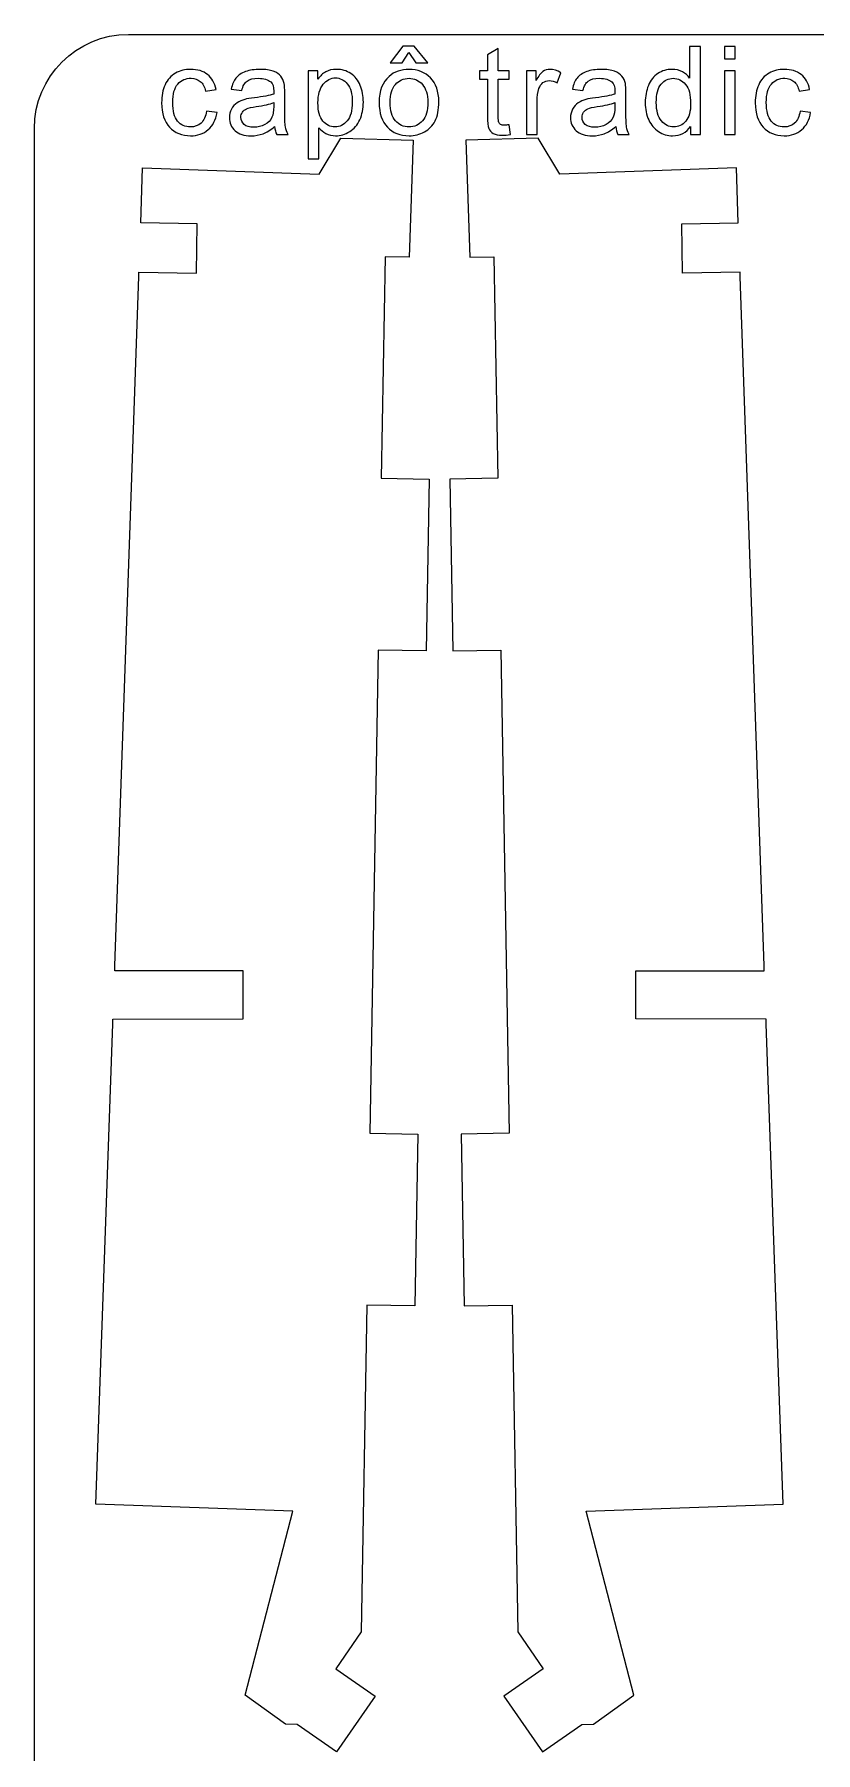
# Model space of a CAD drawing. Header units: centimetres. Extents: x -129.3 to -71.3, y -1.4 to 86.6.
# Drawn here: x -129.26 to -125.11, y 77.51 to 86.63 of the extents above; entities that cross this region are included whole.
import ezdxf

# ---------------------------------------------------------------- set-up
doc = ezdxf.new("R2010")
doc.units = ezdxf.units.CM
doc.header["$MEASUREMENT"] = 0
doc.layers.add('Camada 1', color=7, linetype='Continuous')

msp = doc.modelspace()

# ---------------------------------------------------------------- linework, layer by layer
at = {"layer": 'Camada 1', "color": 250, "lineweight": 20}
msp.add_open_spline([(-100.75825, 86.62825), (-100.75825, 86.62825), (-128.75826, 86.62825), (-128.75826, 86.62825), (-128.75826, 86.62825), (-129.03325, 86.62825), (-129.25825, 86.40325), (-129.25825, 86.12825), (-129.25825, 86.12825), (-129.25825, 86.12825), (-129.25825, 43.12824), (-129.25825, 43.12824), (-129.25825, 43.12824), (-129.25825, 42.85323), (-129.03325, 42.62823), (-128.75826, 42.62823), (-128.75826, 42.62823), (-128.75826, 42.62823), (-100.75825, 42.62823), (-100.75825, 42.62823), (-100.75825, 42.62823), (-100.48326, 42.62823), (-100.25825, 42.85323), (-100.25825, 43.12824), (-100.25825, 43.12824), (-100.25825, 43.12824), (-100.25825, 86.12825), (-100.25825, 86.12825), (-100.25825, 86.12825), (-100.25825, 86.40325), (-100.48326, 86.62825), (-100.75825, 86.62825)], degree=3, knots=[0, 0, 0, 0, 0.1111111, 0.1111111, 0.1111111, 0.1111111, 0.2222222, 0.2222222, 0.2222222, 0.2222222, 0.3333333, 0.3333333, 0.3333333, 0.3333333, 0.4444444, 0.4444444, 0.4444444, 0.4444444, 0.5555556, 0.5555556, 0.5555556, 0.5555556, 0.6666667, 0.6666667, 0.6666667, 0.6666667, 0.7777778, 0.7777778, 0.7777778, 0.7777778, 1, 1, 1, 1], dxfattribs=at)
at = {"layer": 'Camada 1', "color": 140, "lineweight": 9}
for points, knots in [([(-127.26793, 86.53115), (-127.26793, 86.53115), (-127.30346, 86.47702), (-127.30346, 86.47702), (-127.30346, 86.47702), (-127.30346, 86.47702), (-127.36867, 86.47702), (-127.36867, 86.47702), (-127.36867, 86.47702), (-127.36867, 86.47702), (-127.30053, 86.56636), (-127.30053, 86.56636), (-127.30053, 86.56636), (-127.30053, 86.56636), (-127.23989, 86.56636), (-127.23989, 86.56636), (-127.23989, 86.56636), (-127.23989, 86.56636), (-127.16718, 86.47702), (-127.16718, 86.47702), (-127.16718, 86.47702), (-127.16718, 86.47702), (-127.23239, 86.47702), (-127.23239, 86.47702), (-127.23239, 86.47702), (-127.23239, 86.47702), (-127.26793, 86.53115), (-127.26793, 86.53115)], [0, 0, 0, 0, 0.125, 0.125, 0.125, 0.125, 0.25, 0.25, 0.25, 0.25, 0.375, 0.375, 0.375, 0.375, 0.5, 0.5, 0.5, 0.5, 0.625, 0.625, 0.625, 0.625, 0.75, 0.75, 0.75, 0.75, 1, 1, 1, 1]), ([(-126.73648, 86.14805), (-126.73648, 86.14805), (-126.72865, 86.0974), (-126.72865, 86.0974), (-126.72865, 86.0974), (-126.74474, 86.09403), (-126.75919, 86.0923), (-126.7718, 86.0923), (-126.7718, 86.0923), (-126.79255, 86.0923), (-126.80864, 86.09556), (-126.82016, 86.10219), (-126.82016, 86.10219), (-126.83157, 86.10881), (-126.83961, 86.1174), (-126.84429, 86.12816), (-126.84429, 86.12816), (-126.84896, 86.13892), (-126.85124, 86.16152), (-126.85124, 86.19598), (-126.85124, 86.19598), (-126.85124, 86.19598), (-126.85124, 86.39095), (-126.85124, 86.39095), (-126.85124, 86.39095), (-126.85124, 86.39095), (-126.89363, 86.39095), (-126.89363, 86.39095), (-126.89363, 86.39095), (-126.89363, 86.39095), (-126.89363, 86.43529), (-126.89363, 86.43529), (-126.89363, 86.43529), (-126.89363, 86.43529), (-126.85124, 86.43529), (-126.85124, 86.43529), (-126.85124, 86.43529), (-126.85124, 86.43529), (-126.85124, 86.51897), (-126.85124, 86.51897), (-126.85124, 86.51897), (-126.85124, 86.51897), (-126.79386, 86.55342), (-126.79386, 86.55342), (-126.79386, 86.55342), (-126.79386, 86.55342), (-126.79386, 86.43529), (-126.79386, 86.43529), (-126.79386, 86.43529), (-126.79386, 86.43529), (-126.73648, 86.43529), (-126.73648, 86.43529), (-126.73648, 86.43529), (-126.73648, 86.43529), (-126.73648, 86.39095), (-126.73648, 86.39095), (-126.73648, 86.39095), (-126.73648, 86.39095), (-126.79386, 86.39095), (-126.79386, 86.39095), (-126.79386, 86.39095), (-126.79386, 86.39095), (-126.79386, 86.19272), (-126.79386, 86.19272), (-126.79386, 86.19272), (-126.79386, 86.17631), (-126.79288, 86.16576), (-126.79082, 86.16109), (-126.79082, 86.16109), (-126.78886, 86.15642), (-126.7856, 86.15272), (-126.78103, 86.1499), (-126.78103, 86.1499), (-126.77647, 86.14718), (-126.76995, 86.14577), (-126.76147, 86.14577), (-126.76147, 86.14577), (-126.75517, 86.14577), (-126.7468, 86.14653), (-126.73648, 86.14805)], [0, 0, 0, 0, 0.047619, 0.047619, 0.047619, 0.047619, 0.0952381, 0.0952381, 0.0952381, 0.0952381, 0.1428571, 0.1428571, 0.1428571, 0.1428571, 0.1904762, 0.1904762, 0.1904762, 0.1904762, 0.2380952, 0.2380952, 0.2380952, 0.2380952, 0.2857143, 0.2857143, 0.2857143, 0.2857143, 0.3333333, 0.3333333, 0.3333333, 0.3333333, 0.3809524, 0.3809524, 0.3809524, 0.3809524, 0.4285714, 0.4285714, 0.4285714, 0.4285714, 0.4761905, 0.4761905, 0.4761905, 0.4761905, 0.5238095, 0.5238095, 0.5238095, 0.5238095, 0.5714286, 0.5714286, 0.5714286, 0.5714286, 0.6190476, 0.6190476, 0.6190476, 0.6190476, 0.6666667, 0.6666667, 0.6666667, 0.6666667, 0.7142857, 0.7142857, 0.7142857, 0.7142857, 0.7619048, 0.7619048, 0.7619048, 0.7619048, 0.8095238, 0.8095238, 0.8095238, 0.8095238, 0.8571429, 0.8571429, 0.8571429, 0.8571429, 0.9047619, 0.9047619, 0.9047619, 0.9047619, 1, 1, 1, 1]), ([(-125.77291, 86.09686), (-125.77291, 86.09686), (-125.77291, 86.13979), (-125.77291, 86.13979), (-125.77291, 86.13979), (-125.79432, 86.10642), (-125.82583, 86.08969), (-125.86746, 86.08969), (-125.86746, 86.08969), (-125.89441, 86.08969), (-125.91919, 86.09708), (-125.94169, 86.11197), (-125.94169, 86.11197), (-125.96429, 86.12675), (-125.98179, 86.1475), (-125.99429, 86.17402), (-125.99429, 86.17402), (-126.00668, 86.20065), (-126.01287, 86.23119), (-126.01287, 86.26575), (-126.01287, 86.26575), (-126.01287, 86.29944), (-126.00722, 86.32998), (-125.99603, 86.35747), (-125.99603, 86.35747), (-125.98472, 86.38486), (-125.96788, 86.40595), (-125.94538, 86.42051), (-125.94538, 86.42051), (-125.92299, 86.43518), (-125.89778, 86.44246), (-125.87007, 86.44246), (-125.87007, 86.44246), (-125.84963, 86.44246), (-125.83148, 86.43812), (-125.81562, 86.42953), (-125.81562, 86.42953), (-125.79975, 86.42094), (-125.78682, 86.40964), (-125.77682, 86.39584), (-125.77682, 86.39584), (-125.77682, 86.39584), (-125.77682, 86.56375), (-125.77682, 86.56375), (-125.77682, 86.56375), (-125.77682, 86.56375), (-125.71944, 86.56375), (-125.71944, 86.56375), (-125.71944, 86.56375), (-125.71944, 86.56375), (-125.71944, 86.09686), (-125.71944, 86.09686), (-125.71944, 86.09686), (-125.71944, 86.09686), (-125.77291, 86.09686), (-125.77291, 86.09686)], [0, 0, 0, 0, 0.0666667, 0.0666667, 0.0666667, 0.0666667, 0.1333333, 0.1333333, 0.1333333, 0.1333333, 0.2, 0.2, 0.2, 0.2, 0.2666667, 0.2666667, 0.2666667, 0.2666667, 0.3333333, 0.3333333, 0.3333333, 0.3333333, 0.4, 0.4, 0.4, 0.4, 0.4666667, 0.4666667, 0.4666667, 0.4666667, 0.5333333, 0.5333333, 0.5333333, 0.5333333, 0.6, 0.6, 0.6, 0.6, 0.6666667, 0.6666667, 0.6666667, 0.6666667, 0.7333333, 0.7333333, 0.7333333, 0.7333333, 0.8, 0.8, 0.8, 0.8, 0.8666667, 0.8666667, 0.8666667, 0.8666667, 1, 1, 1, 1]), ([(-125.59245, 86.49854), (-125.59245, 86.49854), (-125.59245, 86.56375), (-125.59245, 86.56375), (-125.59245, 86.56375), (-125.59245, 86.56375), (-125.53507, 86.56375), (-125.53507, 86.56375), (-125.53507, 86.56375), (-125.53507, 86.56375), (-125.53507, 86.49854), (-125.53507, 86.49854), (-125.53507, 86.49854), (-125.53507, 86.49854), (-125.59245, 86.49854), (-125.59245, 86.49854)], [0, 0, 0, 0, 0.2, 0.2, 0.2, 0.2, 0.4, 0.4, 0.4, 0.4, 0.6, 0.6, 0.6, 0.6, 1, 1, 1, 1]), ([(-128.34388, 86.22076), (-128.34388, 86.22076), (-128.2878, 86.21293), (-128.2878, 86.21293), (-128.2878, 86.21293), (-128.29399, 86.17435), (-128.30964, 86.14424), (-128.33497, 86.1224), (-128.33497, 86.1224), (-128.36029, 86.10056), (-128.39148, 86.08969), (-128.42832, 86.08969), (-128.42832, 86.08969), (-128.47451, 86.08969), (-128.51168, 86.10479), (-128.53972, 86.13501), (-128.53972, 86.13501), (-128.56787, 86.16522), (-128.58189, 86.20847), (-128.58189, 86.26477), (-128.58189, 86.26477), (-128.58189, 86.30129), (-128.5758, 86.33313), (-128.56374, 86.36052), (-128.56374, 86.36052), (-128.55167, 86.3878), (-128.53331, 86.40834), (-128.50853, 86.42192), (-128.50853, 86.42192), (-128.48386, 86.43562), (-128.45701, 86.44246), (-128.42789, 86.44246), (-128.42789, 86.44246), (-128.39126, 86.44246), (-128.36116, 86.43322), (-128.3379, 86.41464), (-128.3379, 86.41464), (-128.31453, 86.39606), (-128.29954, 86.36965), (-128.29302, 86.33552), (-128.29302, 86.33552), (-128.29302, 86.33552), (-128.34844, 86.32704), (-128.34844, 86.32704), (-128.34844, 86.32704), (-128.35377, 86.34976), (-128.36311, 86.36682), (-128.3767, 86.37834), (-128.3767, 86.37834), (-128.39018, 86.38975), (-128.40648, 86.39551), (-128.4256, 86.39551), (-128.4256, 86.39551), (-128.45451, 86.39551), (-128.47799, 86.38519), (-128.49614, 86.36454), (-128.49614, 86.36454), (-128.51418, 86.34378), (-128.5232, 86.31118), (-128.5232, 86.2664), (-128.5232, 86.2664), (-128.5232, 86.22097), (-128.51451, 86.18804), (-128.49712, 86.1675), (-128.49712, 86.1675), (-128.47962, 86.14696), (-128.4569, 86.13664), (-128.42897, 86.13664), (-128.42897, 86.13664), (-128.40637, 86.13664), (-128.38757, 86.14348), (-128.37257, 86.15729), (-128.37257, 86.15729), (-128.35746, 86.17098), (-128.3479, 86.19217), (-128.34388, 86.22076)], [0, 0, 0, 0, 0.05, 0.05, 0.05, 0.05, 0.1, 0.1, 0.1, 0.1, 0.15, 0.15, 0.15, 0.15, 0.2, 0.2, 0.2, 0.2, 0.25, 0.25, 0.25, 0.25, 0.3, 0.3, 0.3, 0.3, 0.35, 0.35, 0.35, 0.35, 0.4, 0.4, 0.4, 0.4, 0.45, 0.45, 0.45, 0.45, 0.5, 0.5, 0.5, 0.5, 0.55, 0.55, 0.55, 0.55, 0.6, 0.6, 0.6, 0.6, 0.65, 0.65, 0.65, 0.65, 0.7, 0.7, 0.7, 0.7, 0.75, 0.75, 0.75, 0.75, 0.8, 0.8, 0.8, 0.8, 0.85, 0.85, 0.85, 0.85, 0.9, 0.9, 0.9, 0.9, 1, 1, 1, 1]), ([(-127.98161, 86.13925), (-128.00291, 86.1211), (-128.02345, 86.10838), (-128.04312, 86.10088), (-128.04312, 86.10088), (-128.06279, 86.09338), (-128.08388, 86.08969), (-128.10648, 86.08969), (-128.10648, 86.08969), (-128.14365, 86.08969), (-128.17223, 86.09871), (-128.19223, 86.11686), (-128.19223, 86.11686), (-128.21223, 86.1349), (-128.22223, 86.15805), (-128.22223, 86.18619), (-128.22223, 86.18619), (-128.22223, 86.20271), (-128.21842, 86.21782), (-128.21092, 86.23151), (-128.21092, 86.23151), (-128.20331, 86.24521), (-128.19342, 86.25608), (-128.18125, 86.26434), (-128.18125, 86.26434), (-128.16897, 86.2726), (-128.15528, 86.2789), (-128.13995, 86.28314), (-128.13995, 86.28314), (-128.12865, 86.28607), (-128.11159, 86.2889), (-128.08887, 86.29172), (-128.08887, 86.29172), (-128.04258, 86.29716), (-128.00834, 86.30379), (-127.9865, 86.31139), (-127.9865, 86.31139), (-127.98628, 86.31922), (-127.98617, 86.32422), (-127.98617, 86.32628), (-127.98617, 86.32628), (-127.98617, 86.34954), (-127.99161, 86.36595), (-128.00247, 86.37552), (-128.00247, 86.37552), (-128.01715, 86.38845), (-128.03899, 86.39486), (-128.0679, 86.39486), (-128.0679, 86.39486), (-128.09496, 86.39486), (-128.11496, 86.39008), (-128.12778, 86.38062), (-128.12778, 86.38062), (-128.14072, 86.37117), (-128.15017, 86.35443), (-128.15637, 86.3303), (-128.15637, 86.3303), (-128.15637, 86.3303), (-128.21244, 86.33813), (-128.21244, 86.33813), (-128.21244, 86.33813), (-128.20734, 86.36215), (-128.19897, 86.3816), (-128.18723, 86.39638), (-128.18723, 86.39638), (-128.17549, 86.41116), (-128.15854, 86.42247), (-128.13637, 86.43051), (-128.13637, 86.43051), (-128.11431, 86.43844), (-128.08855, 86.44246), (-128.05942, 86.44246), (-128.05942, 86.44246), (-128.03051, 86.44246), (-128.00693, 86.43909), (-127.98878, 86.43225), (-127.98878, 86.43225), (-127.97074, 86.4254), (-127.95737, 86.41692), (-127.94889, 86.4066), (-127.94889, 86.4066), (-127.94042, 86.39627), (-127.93444, 86.38323), (-127.93096, 86.36747), (-127.93096, 86.36747), (-127.92912, 86.35769), (-127.92814, 86.34009), (-127.92814, 86.31476), (-127.92814, 86.31476), (-127.92814, 86.31476), (-127.92814, 86.23869), (-127.92814, 86.23869), (-127.92814, 86.23869), (-127.92814, 86.18554), (-127.92694, 86.15196), (-127.92455, 86.13772), (-127.92455, 86.13772), (-127.92227, 86.12349), (-127.91749, 86.1099), (-127.91053, 86.09686), (-127.91053, 86.09686), (-127.91053, 86.09686), (-127.97052, 86.09686), (-127.97052, 86.09686), (-127.97052, 86.09686), (-127.97628, 86.10892), (-127.97998, 86.12305), (-127.98161, 86.13925)], [0, 0, 0, 0, 0.0357143, 0.0357143, 0.0357143, 0.0357143, 0.0714286, 0.0714286, 0.0714286, 0.0714286, 0.1071429, 0.1071429, 0.1071429, 0.1071429, 0.1428571, 0.1428571, 0.1428571, 0.1428571, 0.1785714, 0.1785714, 0.1785714, 0.1785714, 0.2142857, 0.2142857, 0.2142857, 0.2142857, 0.25, 0.25, 0.25, 0.25, 0.2857143, 0.2857143, 0.2857143, 0.2857143, 0.3214286, 0.3214286, 0.3214286, 0.3214286, 0.3571429, 0.3571429, 0.3571429, 0.3571429, 0.3928571, 0.3928571, 0.3928571, 0.3928571, 0.4285714, 0.4285714, 0.4285714, 0.4285714, 0.4642857, 0.4642857, 0.4642857, 0.4642857, 0.5, 0.5, 0.5, 0.5, 0.5357143, 0.5357143, 0.5357143, 0.5357143, 0.5714286, 0.5714286, 0.5714286, 0.5714286, 0.6071429, 0.6071429, 0.6071429, 0.6071429, 0.6428571, 0.6428571, 0.6428571, 0.6428571, 0.6785714, 0.6785714, 0.6785714, 0.6785714, 0.7142857, 0.7142857, 0.7142857, 0.7142857, 0.75, 0.75, 0.75, 0.75, 0.7857143, 0.7857143, 0.7857143, 0.7857143, 0.8214286, 0.8214286, 0.8214286, 0.8214286, 0.8571429, 0.8571429, 0.8571429, 0.8571429, 0.8928571, 0.8928571, 0.8928571, 0.8928571, 0.9285714, 0.9285714, 0.9285714, 0.9285714, 1, 1, 1, 1]), ([(-127.80376, 85.9671), (-127.80376, 85.9671), (-127.80376, 86.43529), (-127.80376, 86.43529), (-127.80376, 86.43529), (-127.80376, 86.43529), (-127.7516, 86.43529), (-127.7516, 86.43529), (-127.7516, 86.43529), (-127.7516, 86.43529), (-127.7516, 86.39084), (-127.7516, 86.39084), (-127.7516, 86.39084), (-127.73932, 86.40801), (-127.7254, 86.42094), (-127.70986, 86.42953), (-127.70986, 86.42953), (-127.69443, 86.43812), (-127.67563, 86.44246), (-127.65357, 86.44246), (-127.65357, 86.44246), (-127.62466, 86.44246), (-127.59923, 86.43507), (-127.57716, 86.42018), (-127.57716, 86.42018), (-127.5551, 86.4054), (-127.53847, 86.38443), (-127.52717, 86.35747), (-127.52717, 86.35747), (-127.51598, 86.33041), (-127.51033, 86.30085), (-127.51033, 86.26857), (-127.51033, 86.26857), (-127.51033, 86.23412), (-127.51652, 86.20304), (-127.52891, 86.17533), (-127.52891, 86.17533), (-127.5413, 86.14772), (-127.55934, 86.12653), (-127.58303, 86.11175), (-127.58303, 86.11175), (-127.60662, 86.09708), (-127.6315, 86.08969), (-127.65759, 86.08969), (-127.65759, 86.08969), (-127.67672, 86.08969), (-127.69389, 86.09371), (-127.70899, 86.10175), (-127.70899, 86.10175), (-127.72421, 86.10979), (-127.7366, 86.1199), (-127.74638, 86.13218), (-127.74638, 86.13218), (-127.74638, 86.13218), (-127.74638, 85.9671), (-127.74638, 85.9671), (-127.74638, 85.9671), (-127.74638, 85.9671), (-127.80376, 85.9671), (-127.80376, 85.9671)], [0, 0, 0, 0, 0.0625, 0.0625, 0.0625, 0.0625, 0.125, 0.125, 0.125, 0.125, 0.1875, 0.1875, 0.1875, 0.1875, 0.25, 0.25, 0.25, 0.25, 0.3125, 0.3125, 0.3125, 0.3125, 0.375, 0.375, 0.375, 0.375, 0.4375, 0.4375, 0.4375, 0.4375, 0.5, 0.5, 0.5, 0.5, 0.5625, 0.5625, 0.5625, 0.5625, 0.625, 0.625, 0.625, 0.625, 0.6875, 0.6875, 0.6875, 0.6875, 0.75, 0.75, 0.75, 0.75, 0.8125, 0.8125, 0.8125, 0.8125, 0.875, 0.875, 0.875, 0.875, 1, 1, 1, 1]), ([(-127.7516, 86.26401), (-127.7516, 86.22065), (-127.74279, 86.18859), (-127.7253, 86.16783), (-127.7253, 86.16783), (-127.70769, 86.14707), (-127.68639, 86.13664), (-127.66139, 86.13664), (-127.66139, 86.13664), (-127.63596, 86.13664), (-127.61422, 86.1474), (-127.59618, 86.16891), (-127.59618, 86.16891), (-127.57803, 86.19043), (-127.56901, 86.22369), (-127.56901, 86.26879), (-127.56901, 86.26879), (-127.56901, 86.31183), (-127.57782, 86.344), (-127.59553, 86.36541), (-127.59553, 86.36541), (-127.61325, 86.38682), (-127.63433, 86.39747), (-127.65889, 86.39747), (-127.65889, 86.39747), (-127.68324, 86.39747), (-127.70476, 86.38606), (-127.72345, 86.36334), (-127.72345, 86.36334), (-127.74225, 86.34052), (-127.7516, 86.30748), (-127.7516, 86.26401)], [0, 0, 0, 0, 0.1111111, 0.1111111, 0.1111111, 0.1111111, 0.2222222, 0.2222222, 0.2222222, 0.2222222, 0.3333333, 0.3333333, 0.3333333, 0.3333333, 0.4444444, 0.4444444, 0.4444444, 0.4444444, 0.5555556, 0.5555556, 0.5555556, 0.5555556, 0.6666667, 0.6666667, 0.6666667, 0.6666667, 0.7777778, 0.7777778, 0.7777778, 0.7777778, 1, 1, 1, 1]), ([(-127.42638, 86.26607), (-127.42638, 86.32857), (-127.40899, 86.37486), (-127.37411, 86.40497), (-127.37411, 86.40497), (-127.34509, 86.42996), (-127.30955, 86.44246), (-127.26771, 86.44246), (-127.26771, 86.44246), (-127.2213, 86.44246), (-127.18326, 86.42725), (-127.1537, 86.39682), (-127.1537, 86.39682), (-127.12425, 86.3665), (-127.10947, 86.32444), (-127.10947, 86.27086), (-127.10947, 86.27086), (-127.10947, 86.22738), (-127.11599, 86.19326), (-127.12903, 86.16837), (-127.12903, 86.16837), (-127.14207, 86.14348), (-127.16109, 86.12414), (-127.18609, 86.11034), (-127.18609, 86.11034), (-127.21098, 86.09653), (-127.23826, 86.08969), (-127.26771, 86.08969), (-127.26771, 86.08969), (-127.31509, 86.08969), (-127.35335, 86.10479), (-127.38258, 86.13512), (-127.38258, 86.13512), (-127.41182, 86.16544), (-127.42638, 86.20913), (-127.42638, 86.26607)], [0, 0, 0, 0, 0.1, 0.1, 0.1, 0.1, 0.2, 0.2, 0.2, 0.2, 0.3, 0.3, 0.3, 0.3, 0.4, 0.4, 0.4, 0.4, 0.5, 0.5, 0.5, 0.5, 0.6, 0.6, 0.6, 0.6, 0.7, 0.7, 0.7, 0.7, 0.8, 0.8, 0.8, 0.8, 1, 1, 1, 1]), ([(-126.64427, 86.09686), (-126.64427, 86.09686), (-126.64427, 86.43529), (-126.64427, 86.43529), (-126.64427, 86.43529), (-126.64427, 86.43529), (-126.59276, 86.43529), (-126.59276, 86.43529), (-126.59276, 86.43529), (-126.59276, 86.43529), (-126.59276, 86.38345), (-126.59276, 86.38345), (-126.59276, 86.38345), (-126.57961, 86.40747), (-126.56744, 86.42333), (-126.55624, 86.43094), (-126.55624, 86.43094), (-126.54505, 86.43866), (-126.53277, 86.44246), (-126.5194, 86.44246), (-126.5194, 86.44246), (-126.50006, 86.44246), (-126.48039, 86.43638), (-126.46039, 86.42431), (-126.46039, 86.42431), (-126.46039, 86.42431), (-126.48082, 86.37139), (-126.48082, 86.37139), (-126.48082, 86.37139), (-126.49473, 86.37921), (-126.50864, 86.38312), (-126.52255, 86.38312), (-126.52255, 86.38312), (-126.53505, 86.38312), (-126.54625, 86.37932), (-126.55614, 86.37182), (-126.55614, 86.37182), (-126.56603, 86.36432), (-126.57309, 86.35389), (-126.57733, 86.34052), (-126.57733, 86.34052), (-126.58374, 86.3202), (-126.58689, 86.29792), (-126.58689, 86.27368), (-126.58689, 86.27368), (-126.58689, 86.27368), (-126.58689, 86.09686), (-126.58689, 86.09686), (-126.58689, 86.09686), (-126.58689, 86.09686), (-126.64427, 86.09686), (-126.64427, 86.09686)], [0, 0, 0, 0, 0.0714286, 0.0714286, 0.0714286, 0.0714286, 0.1428571, 0.1428571, 0.1428571, 0.1428571, 0.2142857, 0.2142857, 0.2142857, 0.2142857, 0.2857143, 0.2857143, 0.2857143, 0.2857143, 0.3571429, 0.3571429, 0.3571429, 0.3571429, 0.4285714, 0.4285714, 0.4285714, 0.4285714, 0.5, 0.5, 0.5, 0.5, 0.5714286, 0.5714286, 0.5714286, 0.5714286, 0.6428571, 0.6428571, 0.6428571, 0.6428571, 0.7142857, 0.7142857, 0.7142857, 0.7142857, 0.7857143, 0.7857143, 0.7857143, 0.7857143, 0.8571429, 0.8571429, 0.8571429, 0.8571429, 1, 1, 1, 1]), ([(-126.1692, 86.13925), (-126.1905, 86.1211), (-126.21104, 86.10838), (-126.23071, 86.10088), (-126.23071, 86.10088), (-126.25038, 86.09338), (-126.27147, 86.08969), (-126.29407, 86.08969), (-126.29407, 86.08969), (-126.33124, 86.08969), (-126.35982, 86.09871), (-126.37982, 86.11686), (-126.37982, 86.11686), (-126.39982, 86.1349), (-126.40982, 86.15805), (-126.40982, 86.18619), (-126.40982, 86.18619), (-126.40982, 86.20271), (-126.40601, 86.21782), (-126.39851, 86.23151), (-126.39851, 86.23151), (-126.3909, 86.24521), (-126.38101, 86.25608), (-126.36884, 86.26434), (-126.36884, 86.26434), (-126.35656, 86.2726), (-126.34287, 86.2789), (-126.32754, 86.28314), (-126.32754, 86.28314), (-126.31624, 86.28607), (-126.29918, 86.2889), (-126.27646, 86.29172), (-126.27646, 86.29172), (-126.23017, 86.29716), (-126.19593, 86.30379), (-126.17409, 86.31139), (-126.17409, 86.31139), (-126.17387, 86.31922), (-126.17376, 86.32422), (-126.17376, 86.32628), (-126.17376, 86.32628), (-126.17376, 86.34954), (-126.1792, 86.36595), (-126.19006, 86.37552), (-126.19006, 86.37552), (-126.20474, 86.38845), (-126.22658, 86.39486), (-126.25549, 86.39486), (-126.25549, 86.39486), (-126.28255, 86.39486), (-126.30255, 86.39008), (-126.31537, 86.38062), (-126.31537, 86.38062), (-126.32831, 86.37117), (-126.33776, 86.35443), (-126.34396, 86.3303), (-126.34396, 86.3303), (-126.34396, 86.3303), (-126.40003, 86.33813), (-126.40003, 86.33813), (-126.40003, 86.33813), (-126.39493, 86.36215), (-126.38656, 86.3816), (-126.37482, 86.39638), (-126.37482, 86.39638), (-126.36308, 86.41116), (-126.34613, 86.42247), (-126.32396, 86.43051), (-126.32396, 86.43051), (-126.3019, 86.43844), (-126.27614, 86.44246), (-126.24701, 86.44246), (-126.24701, 86.44246), (-126.2181, 86.44246), (-126.19452, 86.43909), (-126.17637, 86.43225), (-126.17637, 86.43225), (-126.15833, 86.4254), (-126.14496, 86.41692), (-126.13648, 86.4066), (-126.13648, 86.4066), (-126.12801, 86.39627), (-126.12203, 86.38323), (-126.11855, 86.36747), (-126.11855, 86.36747), (-126.11671, 86.35769), (-126.11573, 86.34009), (-126.11573, 86.31476), (-126.11573, 86.31476), (-126.11573, 86.31476), (-126.11573, 86.23869), (-126.11573, 86.23869), (-126.11573, 86.23869), (-126.11573, 86.18554), (-126.11453, 86.15196), (-126.11214, 86.13772), (-126.11214, 86.13772), (-126.10986, 86.12349), (-126.10508, 86.1099), (-126.09812, 86.09686), (-126.09812, 86.09686), (-126.09812, 86.09686), (-126.15811, 86.09686), (-126.15811, 86.09686), (-126.15811, 86.09686), (-126.16387, 86.10892), (-126.16757, 86.12305), (-126.1692, 86.13925)], [0, 0, 0, 0, 0.0357143, 0.0357143, 0.0357143, 0.0357143, 0.0714286, 0.0714286, 0.0714286, 0.0714286, 0.1071429, 0.1071429, 0.1071429, 0.1071429, 0.1428571, 0.1428571, 0.1428571, 0.1428571, 0.1785714, 0.1785714, 0.1785714, 0.1785714, 0.2142857, 0.2142857, 0.2142857, 0.2142857, 0.25, 0.25, 0.25, 0.25, 0.2857143, 0.2857143, 0.2857143, 0.2857143, 0.3214286, 0.3214286, 0.3214286, 0.3214286, 0.3571429, 0.3571429, 0.3571429, 0.3571429, 0.3928571, 0.3928571, 0.3928571, 0.3928571, 0.4285714, 0.4285714, 0.4285714, 0.4285714, 0.4642857, 0.4642857, 0.4642857, 0.4642857, 0.5, 0.5, 0.5, 0.5, 0.5357143, 0.5357143, 0.5357143, 0.5357143, 0.5714286, 0.5714286, 0.5714286, 0.5714286, 0.6071429, 0.6071429, 0.6071429, 0.6071429, 0.6428571, 0.6428571, 0.6428571, 0.6428571, 0.6785714, 0.6785714, 0.6785714, 0.6785714, 0.7142857, 0.7142857, 0.7142857, 0.7142857, 0.75, 0.75, 0.75, 0.75, 0.7857143, 0.7857143, 0.7857143, 0.7857143, 0.8214286, 0.8214286, 0.8214286, 0.8214286, 0.8571429, 0.8571429, 0.8571429, 0.8571429, 0.8928571, 0.8928571, 0.8928571, 0.8928571, 0.9285714, 0.9285714, 0.9285714, 0.9285714, 1, 1, 1, 1]), ([(-125.59245, 86.09686), (-125.59245, 86.09686), (-125.59245, 86.43529), (-125.59245, 86.43529), (-125.59245, 86.43529), (-125.59245, 86.43529), (-125.53507, 86.43529), (-125.53507, 86.43529), (-125.53507, 86.43529), (-125.53507, 86.43529), (-125.53507, 86.09686), (-125.53507, 86.09686), (-125.53507, 86.09686), (-125.53507, 86.09686), (-125.59245, 86.09686), (-125.59245, 86.09686)], [0, 0, 0, 0, 0.2, 0.2, 0.2, 0.2, 0.4, 0.4, 0.4, 0.4, 0.6, 0.6, 0.6, 0.6, 1, 1, 1, 1]), ([(-125.1903, 86.22076), (-125.1903, 86.22076), (-125.13422, 86.21293), (-125.13422, 86.21293), (-125.13422, 86.21293), (-125.14041, 86.17435), (-125.15606, 86.14424), (-125.18139, 86.1224), (-125.18139, 86.1224), (-125.20671, 86.10056), (-125.2379, 86.08969), (-125.27474, 86.08969), (-125.27474, 86.08969), (-125.32093, 86.08969), (-125.3581, 86.10479), (-125.38614, 86.13501), (-125.38614, 86.13501), (-125.41429, 86.16522), (-125.42831, 86.20847), (-125.42831, 86.26477), (-125.42831, 86.26477), (-125.42831, 86.30129), (-125.42222, 86.33313), (-125.41016, 86.36052), (-125.41016, 86.36052), (-125.39809, 86.3878), (-125.37973, 86.40834), (-125.35495, 86.42192), (-125.35495, 86.42192), (-125.33028, 86.43562), (-125.30343, 86.44246), (-125.27431, 86.44246), (-125.27431, 86.44246), (-125.23768, 86.44246), (-125.20758, 86.43322), (-125.18432, 86.41464), (-125.18432, 86.41464), (-125.16095, 86.39606), (-125.14596, 86.36965), (-125.13944, 86.33552), (-125.13944, 86.33552), (-125.13944, 86.33552), (-125.19486, 86.32704), (-125.19486, 86.32704), (-125.19486, 86.32704), (-125.20019, 86.34976), (-125.20953, 86.36682), (-125.22312, 86.37834), (-125.22312, 86.37834), (-125.2366, 86.38975), (-125.2529, 86.39551), (-125.27202, 86.39551), (-125.27202, 86.39551), (-125.30093, 86.39551), (-125.32441, 86.38519), (-125.34256, 86.36454), (-125.34256, 86.36454), (-125.3606, 86.34378), (-125.36962, 86.31118), (-125.36962, 86.2664), (-125.36962, 86.2664), (-125.36962, 86.22097), (-125.36093, 86.18804), (-125.34354, 86.1675), (-125.34354, 86.1675), (-125.32604, 86.14696), (-125.30332, 86.13664), (-125.27539, 86.13664), (-125.27539, 86.13664), (-125.25279, 86.13664), (-125.23399, 86.14348), (-125.21899, 86.15729), (-125.21899, 86.15729), (-125.20388, 86.17098), (-125.19432, 86.19217), (-125.1903, 86.22076)], [0, 0, 0, 0, 0.05, 0.05, 0.05, 0.05, 0.1, 0.1, 0.1, 0.1, 0.15, 0.15, 0.15, 0.15, 0.2, 0.2, 0.2, 0.2, 0.25, 0.25, 0.25, 0.25, 0.3, 0.3, 0.3, 0.3, 0.35, 0.35, 0.35, 0.35, 0.4, 0.4, 0.4, 0.4, 0.45, 0.45, 0.45, 0.45, 0.5, 0.5, 0.5, 0.5, 0.55, 0.55, 0.55, 0.55, 0.6, 0.6, 0.6, 0.6, 0.65, 0.65, 0.65, 0.65, 0.7, 0.7, 0.7, 0.7, 0.75, 0.75, 0.75, 0.75, 0.8, 0.8, 0.8, 0.8, 0.85, 0.85, 0.85, 0.85, 0.9, 0.9, 0.9, 0.9, 1, 1, 1, 1]), ([(-127.36769, 86.26597), (-127.36769, 86.22271), (-127.35824, 86.19032), (-127.33933, 86.16891), (-127.33933, 86.16891), (-127.32031, 86.1474), (-127.29651, 86.13664), (-127.26771, 86.13664), (-127.26771, 86.13664), (-127.23923, 86.13664), (-127.21554, 86.1474), (-127.19652, 86.16902), (-127.19652, 86.16902), (-127.17761, 86.19065), (-127.16816, 86.22358), (-127.16816, 86.26781), (-127.16816, 86.26781), (-127.16816, 86.30955), (-127.17772, 86.34117), (-127.19674, 86.36258), (-127.19674, 86.36258), (-127.21576, 86.3841), (-127.23945, 86.39486), (-127.26771, 86.39486), (-127.26771, 86.39486), (-127.29651, 86.39486), (-127.32031, 86.38421), (-127.33933, 86.3628), (-127.33933, 86.3628), (-127.35824, 86.34139), (-127.36769, 86.30911), (-127.36769, 86.26597)], [0, 0, 0, 0, 0.1111111, 0.1111111, 0.1111111, 0.1111111, 0.2222222, 0.2222222, 0.2222222, 0.2222222, 0.3333333, 0.3333333, 0.3333333, 0.3333333, 0.4444444, 0.4444444, 0.4444444, 0.4444444, 0.5555556, 0.5555556, 0.5555556, 0.5555556, 0.6666667, 0.6666667, 0.6666667, 0.6666667, 0.7777778, 0.7777778, 0.7777778, 0.7777778, 1, 1, 1, 1]), ([(-125.95418, 86.26564), (-125.95418, 86.22239), (-125.94506, 86.19011), (-125.92669, 86.1687), (-125.92669, 86.1687), (-125.90843, 86.14729), (-125.8868, 86.13664), (-125.86191, 86.13664), (-125.86191, 86.13664), (-125.83681, 86.13664), (-125.81551, 86.14685), (-125.7979, 86.16728), (-125.7979, 86.16728), (-125.7804, 86.18772), (-125.7716, 86.21891), (-125.7716, 86.26086), (-125.7716, 86.26086), (-125.7716, 86.30694), (-125.78051, 86.34085), (-125.79845, 86.36247), (-125.79845, 86.36247), (-125.81627, 86.3841), (-125.83833, 86.39486), (-125.86452, 86.39486), (-125.86452, 86.39486), (-125.89006, 86.39486), (-125.91136, 86.38454), (-125.92854, 86.36378), (-125.92854, 86.36378), (-125.9456, 86.34302), (-125.95418, 86.31031), (-125.95418, 86.26564)], [0, 0, 0, 0, 0.1111111, 0.1111111, 0.1111111, 0.1111111, 0.2222222, 0.2222222, 0.2222222, 0.2222222, 0.3333333, 0.3333333, 0.3333333, 0.3333333, 0.4444444, 0.4444444, 0.4444444, 0.4444444, 0.5555556, 0.5555556, 0.5555556, 0.5555556, 0.6666667, 0.6666667, 0.6666667, 0.6666667, 0.7777778, 0.7777778, 0.7777778, 0.7777778, 1, 1, 1, 1]), ([(-127.98617, 86.2664), (-128.00704, 86.25792), (-128.03834, 86.25075), (-128.08007, 86.24488), (-128.08007, 86.24488), (-128.10376, 86.24151), (-128.1205, 86.23771), (-128.13028, 86.23347), (-128.13028, 86.23347), (-128.14006, 86.22923), (-128.14756, 86.22304), (-128.15289, 86.215), (-128.15289, 86.215), (-128.15821, 86.20684), (-128.16093, 86.19782), (-128.16093, 86.18783), (-128.16093, 86.18783), (-128.16093, 86.17272), (-128.15517, 86.16), (-128.14354, 86.1499), (-128.14354, 86.1499), (-128.13191, 86.13979), (-128.11496, 86.13468), (-128.09268, 86.13468), (-128.09268, 86.13468), (-128.07062, 86.13468), (-128.05095, 86.13946), (-128.03367, 86.14914), (-128.03367, 86.14914), (-128.01649, 86.1587), (-128.00378, 86.17185), (-127.99574, 86.18848), (-127.99574, 86.18848), (-127.98954, 86.20141), (-127.9865, 86.22043), (-127.9865, 86.24553), (-127.9865, 86.24553), (-127.9865, 86.24553), (-127.98617, 86.2664), (-127.98617, 86.2664)], [0, 0, 0, 0, 0.0909091, 0.0909091, 0.0909091, 0.0909091, 0.1818182, 0.1818182, 0.1818182, 0.1818182, 0.2727273, 0.2727273, 0.2727273, 0.2727273, 0.3636364, 0.3636364, 0.3636364, 0.3636364, 0.4545455, 0.4545455, 0.4545455, 0.4545455, 0.5454545, 0.5454545, 0.5454545, 0.5454545, 0.6363636, 0.6363636, 0.6363636, 0.6363636, 0.7272727, 0.7272727, 0.7272727, 0.7272727, 0.8181818, 0.8181818, 0.8181818, 0.8181818, 1, 1, 1, 1]), ([(-126.17376, 86.2664), (-126.19463, 86.25792), (-126.22593, 86.25075), (-126.26766, 86.24488), (-126.26766, 86.24488), (-126.29135, 86.24151), (-126.30809, 86.23771), (-126.31787, 86.23347), (-126.31787, 86.23347), (-126.32765, 86.22923), (-126.33515, 86.22304), (-126.34048, 86.215), (-126.34048, 86.215), (-126.3458, 86.20684), (-126.34852, 86.19782), (-126.34852, 86.18783), (-126.34852, 86.18783), (-126.34852, 86.17272), (-126.34276, 86.16), (-126.33113, 86.1499), (-126.33113, 86.1499), (-126.3195, 86.13979), (-126.30255, 86.13468), (-126.28027, 86.13468), (-126.28027, 86.13468), (-126.25821, 86.13468), (-126.23854, 86.13946), (-126.22126, 86.14914), (-126.22126, 86.14914), (-126.20408, 86.1587), (-126.19137, 86.17185), (-126.18333, 86.18848), (-126.18333, 86.18848), (-126.17713, 86.20141), (-126.17409, 86.22043), (-126.17409, 86.24553), (-126.17409, 86.24553), (-126.17409, 86.24553), (-126.17376, 86.2664), (-126.17376, 86.2664)], [0, 0, 0, 0, 0.0909091, 0.0909091, 0.0909091, 0.0909091, 0.1818182, 0.1818182, 0.1818182, 0.1818182, 0.2727273, 0.2727273, 0.2727273, 0.2727273, 0.3636364, 0.3636364, 0.3636364, 0.3636364, 0.4545455, 0.4545455, 0.4545455, 0.4545455, 0.5454545, 0.5454545, 0.5454545, 0.5454545, 0.6363636, 0.6363636, 0.6363636, 0.6363636, 0.7272727, 0.7272727, 0.7272727, 0.7272727, 0.8181818, 0.8181818, 0.8181818, 0.8181818, 1, 1, 1, 1])]:
    msp.add_open_spline(points, degree=3, knots=knots, dxfattribs=at)
at = {"layer": 'Camada 1', "lineweight": 9}
for points in [[(-128.69272, 85.62729), (-128.69272, 85.62729), (-128.39289, 85.62297), (-128.39289, 85.62297), (-128.39289, 85.62297), (-128.39289, 85.62297), (-128.39667, 85.36087), (-128.39667, 85.36087), (-128.39667, 85.36087), (-128.39667, 85.36087), (-128.70276, 85.36528), (-128.70276, 85.36528), (-128.70276, 85.36528), (-128.70276, 85.36528), (-128.70308, 85.34336), (-128.70308, 85.34336), (-128.70308, 85.34336), (-128.70308, 85.34336), (-128.83094, 81.68216), (-128.83094, 81.68216), (-128.83094, 81.68216), (-128.83094, 81.68216), (-128.83094, 81.65667), (-128.83094, 81.65667), (-128.83094, 81.65667), (-128.83094, 81.65667), (-128.14906, 81.65669), (-128.14906, 81.65669), (-128.14906, 81.65669), (-128.14906, 81.65669), (-128.14829, 81.40169), (-128.14829, 81.40169), (-128.14829, 81.40169), (-128.14829, 81.40169), (-128.84176, 81.3998), (-128.84176, 81.3998), (-128.84176, 81.3998), (-128.84176, 81.3998), (-128.84169, 81.3743), (-128.84169, 81.3743), (-128.84169, 81.3743), (-128.84169, 81.3743), (-128.93074, 78.82429), (-128.93074, 78.82429), (-128.93074, 78.82429), (-128.93074, 78.82429), (-127.88512, 78.78778), (-127.88512, 78.78778), (-127.88512, 78.78778), (-127.88512, 78.78778), (-128.13827, 77.81007), (-128.13827, 77.81007), (-128.13827, 77.81007), (-128.13827, 77.81007), (-127.92465, 77.65622), (-127.92465, 77.65622), (-127.92465, 77.65622), (-127.92465, 77.65622), (-127.86212, 77.65403), (-127.86212, 77.65403), (-127.86212, 77.65403), (-127.86212, 77.65403), (-127.65242, 77.50896), (-127.65242, 77.50896), (-127.65242, 77.50896), (-127.65242, 77.50896), (-127.44723, 77.80556), (-127.44723, 77.80556), (-127.44723, 77.80556), (-127.44723, 77.80556), (-127.65692, 77.95063), (-127.65692, 77.95063), (-127.65692, 77.95063), (-127.65692, 77.95063), (-127.52135, 78.14658), (-127.52135, 78.14658), (-127.52135, 78.14658), (-127.52135, 78.14658), (-127.49152, 79.88138), (-127.49152, 79.88138), (-127.49152, 79.88138), (-127.49152, 79.88138), (-127.23656, 79.87693), (-127.23656, 79.87693), (-127.23656, 79.87693), (-127.23656, 79.87693), (-127.22064, 80.7893), (-127.22064, 80.7893), (-127.22064, 80.7893), (-127.22064, 80.7893), (-127.47559, 80.79376), (-127.47559, 80.79376), (-127.47559, 80.79376), (-127.47559, 80.79376), (-127.43162, 83.35892), (-127.43162, 83.35892), (-127.43162, 83.35892), (-127.43162, 83.35892), (-127.17668, 83.35447), (-127.17668, 83.35447), (-127.17668, 83.35447), (-127.17668, 83.35447), (-127.16074, 84.26684), (-127.16074, 84.26684), (-127.16074, 84.26684), (-127.16074, 84.26684), (-127.41569, 84.2713), (-127.41569, 84.2713), (-127.41569, 84.2713), (-127.41569, 84.2713), (-127.39504, 85.44745), (-127.39504, 85.44745), (-127.39504, 85.44745), (-127.39504, 85.44745), (-127.26694, 85.44535), (-127.26694, 85.44535), (-127.26694, 85.44535), (-127.26694, 85.44535), (-127.24525, 86.06644), (-127.24525, 86.06644), (-127.24525, 86.06644), (-127.24525, 86.06644), (-127.63055, 86.07731), (-127.63055, 86.07731), (-127.63055, 86.07731), (-127.63055, 86.07731), (-127.7447, 85.88659), (-127.7447, 85.88659), (-127.7447, 85.88659), (-127.7447, 85.88659), (-128.68297, 85.91936), (-128.68297, 85.91936), (-128.68297, 85.91936), (-128.68297, 85.91936), (-128.69272, 85.62729), (-128.69272, 85.62729)], [(-125.51875, 85.62729), (-125.51875, 85.62729), (-125.81858, 85.62297), (-125.81858, 85.62297), (-125.81858, 85.62297), (-125.81858, 85.62297), (-125.8148, 85.36087), (-125.8148, 85.36087), (-125.8148, 85.36087), (-125.8148, 85.36087), (-125.50871, 85.36528), (-125.50871, 85.36528), (-125.50871, 85.36528), (-125.50871, 85.36528), (-125.50839, 85.34336), (-125.50839, 85.34336), (-125.50839, 85.34336), (-125.50839, 85.34336), (-125.38053, 81.68216), (-125.38053, 81.68216), (-125.38053, 81.68216), (-125.38053, 81.68216), (-125.38053, 81.65667), (-125.38053, 81.65667), (-125.38053, 81.65667), (-125.38053, 81.65667), (-126.06241, 81.65669), (-126.06241, 81.65669), (-126.06241, 81.65669), (-126.06241, 81.65669), (-126.06318, 81.40169), (-126.06318, 81.40169), (-126.06318, 81.40169), (-126.06318, 81.40169), (-125.36971, 81.3998), (-125.36971, 81.3998), (-125.36971, 81.3998), (-125.36971, 81.3998), (-125.36978, 81.3743), (-125.36978, 81.3743), (-125.36978, 81.3743), (-125.36978, 81.3743), (-125.28073, 78.82429), (-125.28073, 78.82429), (-125.28073, 78.82429), (-125.28073, 78.82429), (-126.32635, 78.78778), (-126.32635, 78.78778), (-126.32635, 78.78778), (-126.32635, 78.78778), (-126.0732, 77.81007), (-126.0732, 77.81007), (-126.0732, 77.81007), (-126.0732, 77.81007), (-126.28682, 77.65622), (-126.28682, 77.65622), (-126.28682, 77.65622), (-126.28682, 77.65622), (-126.34935, 77.65403), (-126.34935, 77.65403), (-126.34935, 77.65403), (-126.34935, 77.65403), (-126.55905, 77.50896), (-126.55905, 77.50896), (-126.55905, 77.50896), (-126.55905, 77.50896), (-126.76424, 77.80556), (-126.76424, 77.80556), (-126.76424, 77.80556), (-126.76424, 77.80556), (-126.55455, 77.95063), (-126.55455, 77.95063), (-126.55455, 77.95063), (-126.55455, 77.95063), (-126.69012, 78.14658), (-126.69012, 78.14658), (-126.69012, 78.14658), (-126.69012, 78.14658), (-126.71995, 79.88138), (-126.71995, 79.88138), (-126.71995, 79.88138), (-126.71995, 79.88138), (-126.97491, 79.87693), (-126.97491, 79.87693), (-126.97491, 79.87693), (-126.97491, 79.87693), (-126.99083, 80.7893), (-126.99083, 80.7893), (-126.99083, 80.7893), (-126.99083, 80.7893), (-126.73588, 80.79376), (-126.73588, 80.79376), (-126.73588, 80.79376), (-126.73588, 80.79376), (-126.77985, 83.35892), (-126.77985, 83.35892), (-126.77985, 83.35892), (-126.77985, 83.35892), (-127.03479, 83.35447), (-127.03479, 83.35447), (-127.03479, 83.35447), (-127.03479, 83.35447), (-127.05073, 84.26684), (-127.05073, 84.26684), (-127.05073, 84.26684), (-127.05073, 84.26684), (-126.79578, 84.2713), (-126.79578, 84.2713), (-126.79578, 84.2713), (-126.79578, 84.2713), (-126.81643, 85.44745), (-126.81643, 85.44745), (-126.81643, 85.44745), (-126.81643, 85.44745), (-126.94453, 85.44535), (-126.94453, 85.44535), (-126.94453, 85.44535), (-126.94453, 85.44535), (-126.96622, 86.06644), (-126.96622, 86.06644), (-126.96622, 86.06644), (-126.96622, 86.06644), (-126.58092, 86.07731), (-126.58092, 86.07731), (-126.58092, 86.07731), (-126.58092, 86.07731), (-126.46677, 85.88659), (-126.46677, 85.88659), (-126.46677, 85.88659), (-126.46677, 85.88659), (-125.5285, 85.91936), (-125.5285, 85.91936), (-125.5285, 85.91936), (-125.5285, 85.91936), (-125.51875, 85.62729), (-125.51875, 85.62729)]]:
    msp.add_open_spline(points, degree=3, knots=[0, 0, 0, 0, 0.0285714, 0.0285714, 0.0285714, 0.0285714, 0.0571429, 0.0571429, 0.0571429, 0.0571429, 0.0857143, 0.0857143, 0.0857143, 0.0857143, 0.1142857, 0.1142857, 0.1142857, 0.1142857, 0.1428571, 0.1428571, 0.1428571, 0.1428571, 0.1714286, 0.1714286, 0.1714286, 0.1714286, 0.2, 0.2, 0.2, 0.2, 0.2285714, 0.2285714, 0.2285714, 0.2285714, 0.2571429, 0.2571429, 0.2571429, 0.2571429, 0.2857143, 0.2857143, 0.2857143, 0.2857143, 0.3142857, 0.3142857, 0.3142857, 0.3142857, 0.3428571, 0.3428571, 0.3428571, 0.3428571, 0.3714286, 0.3714286, 0.3714286, 0.3714286, 0.4, 0.4, 0.4, 0.4, 0.4285714, 0.4285714, 0.4285714, 0.4285714, 0.4571429, 0.4571429, 0.4571429, 0.4571429, 0.4857143, 0.4857143, 0.4857143, 0.4857143, 0.5142857, 0.5142857, 0.5142857, 0.5142857, 0.5428571, 0.5428571, 0.5428571, 0.5428571, 0.5714286, 0.5714286, 0.5714286, 0.5714286, 0.6, 0.6, 0.6, 0.6, 0.6285714, 0.6285714, 0.6285714, 0.6285714, 0.6571429, 0.6571429, 0.6571429, 0.6571429, 0.6857143, 0.6857143, 0.6857143, 0.6857143, 0.7142857, 0.7142857, 0.7142857, 0.7142857, 0.7428571, 0.7428571, 0.7428571, 0.7428571, 0.7714286, 0.7714286, 0.7714286, 0.7714286, 0.8, 0.8, 0.8, 0.8, 0.8285714, 0.8285714, 0.8285714, 0.8285714, 0.8571429, 0.8571429, 0.8571429, 0.8571429, 0.8857143, 0.8857143, 0.8857143, 0.8857143, 0.9142857, 0.9142857, 0.9142857, 0.9142857, 0.9428571, 0.9428571, 0.9428571, 0.9428571, 1, 1, 1, 1], dxfattribs=at)

doc.saveas('drawing.dxf')
